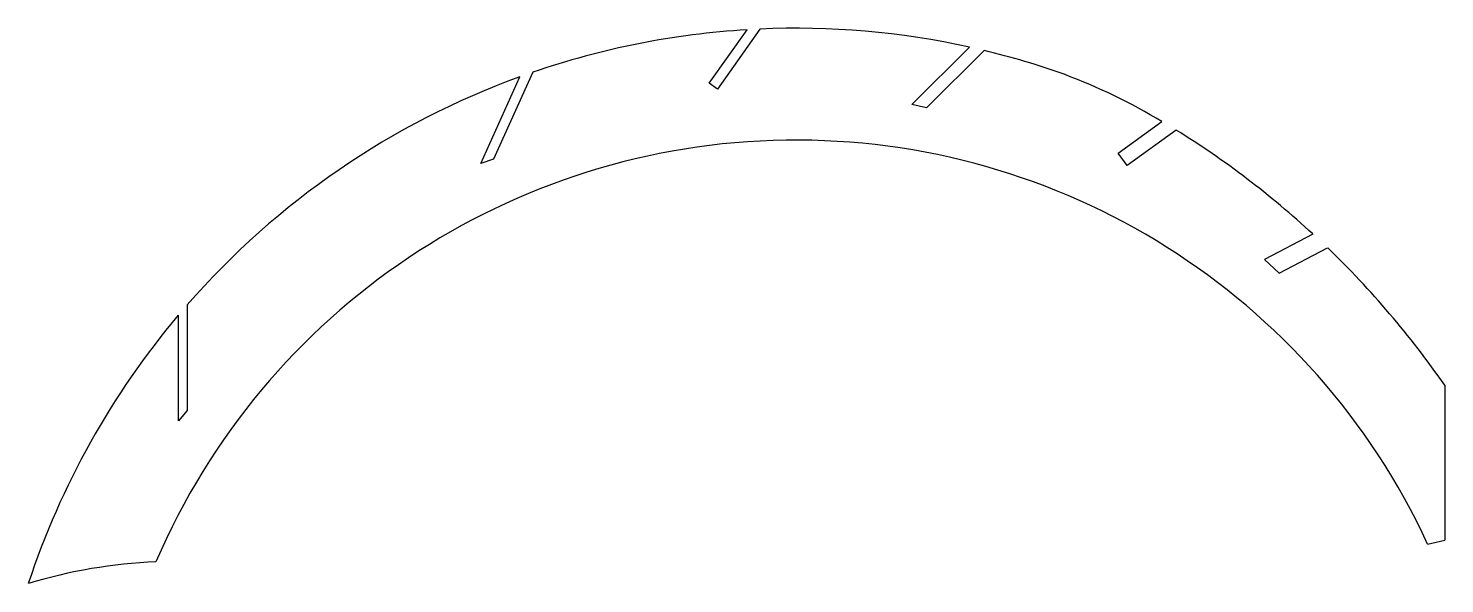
# Model space of a CAD drawing. Extents: x 1.4 to 11.7, y 31.2 to 35.3.
import ezdxf

# ---------------------------------------------------------------- set-up
doc = ezdxf.new("R2010")
doc.units = 0
doc.layers.get('0').update_dxf_attribs({"linetype": 'CONTINUOUS'})

msp = doc.modelspace()

# ---------------------------------------------------------------- linework, layer by layer
at = {"color": 7, "linetype": 'CONTINUOUS'}
for p, q in [((6.366, 34.852), (6.641, 35.241)), ((6.733, 35.246), (6.425, 34.81)), ((7.839, 34.698), (8.259, 35.114)), ((8.365, 35.09), (7.945, 34.673)), ((5.082, 34.932), (4.797, 34.301)), ((4.704, 34.268), (4.989, 34.899)), ((6.425, 34.81), (6.366, 34.852)), ((7.945, 34.673), (7.839, 34.698)), ((9.34, 34.345), (9.658, 34.574)), ((9.761, 34.512), (9.405, 34.255)), ((4.797, 34.301), (4.704, 34.268)), ((9.405, 34.255), (9.34, 34.345)), ((10.755, 33.756), (10.403, 33.572)), ((10.511, 33.471), (10.863, 33.655)), ((10.403, 33.572), (10.511, 33.471)), ((2.505, 32.398), (2.505, 33.166)), ((2.57, 33.242), (2.57, 32.474)), ((11.714, 32.657), (11.714, 31.531)), ((2.57, 32.474), (2.505, 32.398)), ((11.59, 31.502), (11.714, 31.531))]:
    msp.add_line(p, q, dxfattribs=at)
for centre, radius, start, end in [((6.995, 29.376), 5.876, 93.4503, 108.9976), ((6.995, 29.376), 5.876, 77.5772, 92.5518), ((6.995, 29.376), 5.876, 70.5329, 76.5136), ((6.995, 29.376), 5.876, 109.9591, 138.8602), ((7.446, 30.907), 4.282, 58.9061, 69.4027), ((6.274, 28.892), 6.614, 47.3485, 58.1799), ((6.995, 29.376), 5.063, 24.8286, 156.7767), ((6.337, 28.934), 6.54, 34.6978, 46.2044), ((6.995, 29.376), 5.876, 139.8319, 161.766), ((2.493, 27.685), 3.691, 92.3412, 106.9892)]:
    msp.add_arc(centre, radius, start, end, dxfattribs=at)

doc.saveas('drawing.dxf')
